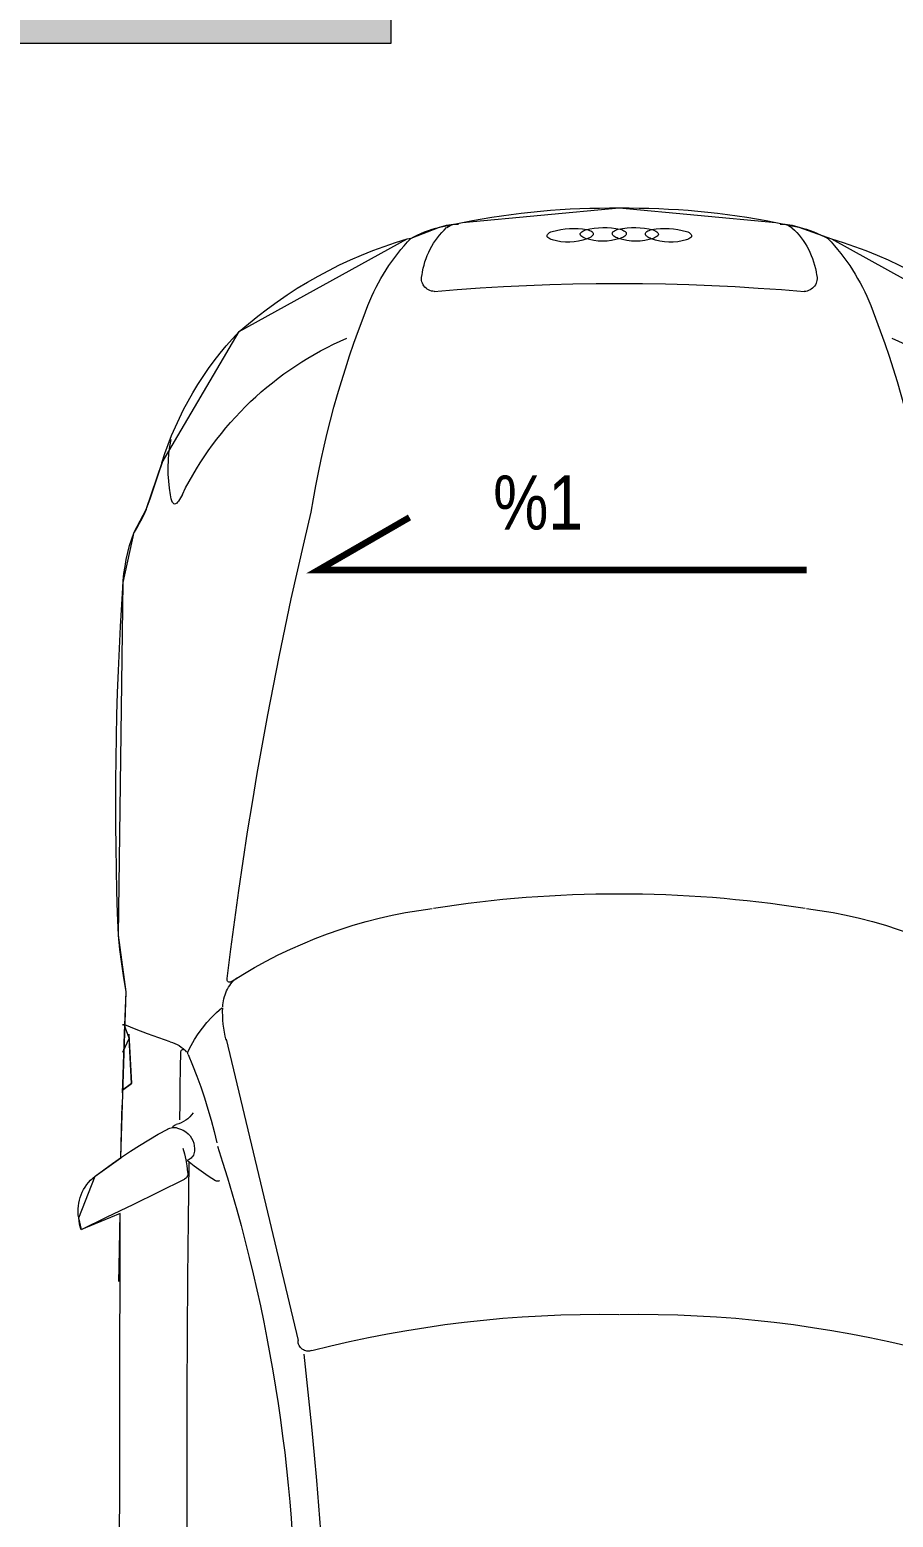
# Model space of a CAD drawing. Extents: x -1281 to 23780, y 0 to 7214.
# Drawn here: x 20897.4 to 21056.7, y 1920 to 2194.3 of the extents above; entities that cross this region are included whole.
import ezdxf
from ezdxf.xclip import XClip

# ---------------------------------------------------------------- set-up
doc = ezdxf.new("R2010")
doc.units = 0
doc.header["$LTSCALE"] = 25
doc.header["$MEASUREMENT"] = 0
doc.header["$XCLIPFRAME"] = 0
doc.layers.get('0').update_dxf_attribs({"color": 9, "lineweight": 9})
for name, color, linetype, lineweight in [('04', 9, 'Continuous', 9), ('06D', 9, 'Continuous', 9), ('21', 9, 'Continuous', 9)]:
    doc.layers.add(name, color=color, linetype=linetype, lineweight=lineweight)
doc.styles.add('MuuM_TEXT-STANDART', font='ARIALN.TTF')

# ---------------------------------------------------------------- blocks, each defined once
blk = doc.blocks.new('p-floor mark_01')
h = blk.add_hatch(color=0)
h.dxf.hatch_style = 1
h.paths.add_polyline_path([(400, 587.5), (200, 587.5), (200, 612.5), (400, 612.5)])
at = {"color": 0}
blk.add_lwpolyline([(400, 587.5), (200, 587.5), (200, 612.5), (400, 612.5), (400, 587.5)], close=True, dxfattribs=at)
blk = doc.blocks.new('Group-321-1')
at = {"lineweight": 0}
blk.add_lwpolyline([(384782.8142959055, 69370.9298333333), (384782.0989579112, 69369.5315053641), (384782.0492403426, 69369.59011353157), (384782.0345796579, 69369.57315460613), (384782.0265719897, 69369.49133745974), (384782.0530293756, 69369.43943073365), (384781.9224232807, 69369.16272069358), (384781.8618378587, 69369.07620232357), (384781.572733821, 69368.4935200099), (384781.5478329869, 69368.4016861774), (384781.5487652928, 69368.35456400849), (384781.535104096, 69368.2638132716), (384781.5515142901, 69367.98434943637), (384781.5515142901, 69367.98434943637), (384781.7489756022, 69367.69058126317), (384781.7548534236, 69367.68634296917), (384781.7923387385, 69367.64408719695), (384781.8262591339, 69367.61685041881), (384782.0711422035, 69367.46127779443), (384782.3402966903, 69367.35298919129), (384782.3816751229, 69367.34140437085), (384782.4452552768, 69367.33317311786), (384782.7990547579, 69367.34397295988)], dxfattribs=at)
for centre, radius, start, end in [((384822.9408911378, 69349.52026877638), 45.48090917561267, 151.9178272061257, 153.8966286939996), ((384776.6074931543, 69373.5829487619), 7.123628307055154, 326.0793961133, 338.1164433750532), ((384821.1878617357, 69350.01289725953), 43.56496261790569, 152.4768734628505, 153.5907061841437), ((384780.1045679153, 69371.44513727463), 2.972654988612402, 314.8855468710587, 333.6766171440912), ((384782.514923584, 69369.58202828282), 0.0185971796773038, 41.38587348726872, 155.3161465843415), ((384782.098825665, 69369.52556623396), 0.07995125130081401, 143.4718717064225, 205.3483243032675), ((384782.1495170811, 69369.49737355059), 0.1376712735919119, 137.1664338394829, 146.6021581154718), ((384967.4627986772, 69508.00272714767), 231.3789947734501, 216.7416157136026, 216.7940108203771), ((384678.7516665729, 69458.2207693468), 136.450565060422, 319.2526015187024, 319.4925882230672), ((384783.9579523336, 69371.21199646419), 2.158500350013701, 228.5421561994104, 243.7224231827864), ((384782.9195613969, 69369.91120294857), 0.986771052513436, 205.1819552525269, 214.4777125467105), ((384795.1786366188, 69363.07501582892), 14.58723217685821, 154.131932185875, 155.3338004803066), ((384782.1667148628, 69369.41423542725), 0.0111774059663441, 312.8598860043378, 34.81050539448773), ((384781.9661107239, 69369.54334083943), 0.2494251296583731, 316.3484353704709, 326.7202074930113), ((384782.1505732414, 69369.37410034241), 0.0193525761953757, 352.1472999411857, 47.07927246585621), ((384782.2653205382, 69368.91444785756), 0.4843113183250864, 94.4328073924962, 101.9444058529415), ((384782.2279977844, 69369.38900550512), 0.0083074887732057, 38.23228437482054, 92.0308323370829), ((384782.12392833, 69369.36343779713), 0.0208682048374519, 210.1337502563614, 261.9010480954536), ((384782.1321205707, 69369.37989430026), 0.0385583782957723, 287.171053284051, 347.5367777232382), ((384791.1445365428, 69364.80545010675), 10.09567924637132, 153.389795120458, 154.106662977346), ((384781.4440564258, 69369.96942800487), 0.9861543805361744, 309.9161742944115, 319.8631083056857), ((384782.1219502368, 69369.34509301705), 0.0094106451753982, 178.2703908717264, 230.3207191817169), ((384782.0851622913, 69369.29985552678), 0.0488975542694614, 5.779055627024446, 50.9892651037068), ((384782.1315955954, 69369.39582904265), 0.054101346892036, 258.6932034876902, 282.7156460172121), ((384784.018856284, 69371.18073378534), 2.158500350037418, 241.9337030407994, 257.1139701947554), ((384781.8011505918, 69367.55738424876), 1.667026785979498, 81.88636859993944, 84.94229609538489), ((384782.0500725403, 69369.26028403842), 0.0543016107197016, 255.4486190132045, 293.8595052256877), ((384782.0653454593, 69369.21232467062), 0.0035137453124988, 147.6525392057015, 275.801275964945), ((384782.3152485478, 69369.20194695273), 0.2414633490335972, 178.311176037347, 202.8016539544177), ((384782.0802959231, 69369.20745194767), 0.0065910963693464, 121.6403048658037, 166.7714618673126), ((384783.0276578172, 69368.32429630242), 1.387263075282165, 142.8162607961192, 147.1796447808551), ((384782.2723870996, 69369.02588451227), 0.1960015393010728, 137.8698248164604, 155.4347593373984), ((384782.1584124901, 69369.07403078822), 0.0723333247977811, 153.7581970164235, 202.5543009926437), ((384787.0531752221, 69366.13740280231), 5.965444346038106, 150.4859381148569, 156.7364650485879), ((384789.1280892799, 69366.44559309975), 7.518706228063415, 159.6869696588059, 166.351560767887), ((384782.081767011, 69369.05536290497), 0.0048078029205758, 20.93842580388289, 175.9316898251757), ((384782.8575929597, 69369.5028645388), 0.8908880835858148, 210.0252118511443, 235.5657263307474), ((384783.6274330568, 69370.50178279419), 2.151138606382601, 233.7693723993977, 242.935324073966), ((384783.6344523101, 69370.4981797329), 2.151138606369366, 242.7208023194934, 251.8867539776508), ((384781.8971335092, 69368.35772794568), 0.3520556503604513, 155.674600036337, 172.8272365742936), ((384783.2715557018, 69369.29037283272), 0.8908880832961521, 250.0903999861584, 275.6309143837634), ((384781.2507015888, 69368.37223716514), 0.2985871932513548, 356.6067216570964, 5.66016134063183), ((384764.3471729328, 69370.88590239074), 17.38678604634456, 351.3261701355285, 351.6312925582594), ((384781.8006690071, 69368.14100545777), 0.280929753177643, 142.9980094470155, 163.9070246264475), ((384781.6108113529, 69368.28765831693), 0.0411438464539288, 126.4312649320135, 146.9765236121961), ((384781.5893623901, 69368.31792605919), 0.0039790854840795, 74.7911836373757, 133.7856326445535), ((384781.5844523271, 69368.31345056061), 0.0102270300912391, 1.637601306852396, 54.39629475396457), ((384781.5006214761, 69368.30128172236), 0.09488540598161099, 358.816994299394, 7.383893231302007), ((384782.2011879791, 69368.28944747361), 0.605781818662173, 179.0659416800502, 219.4797755979876), ((384782.1372638864, 69368.15895853838), 0.6112208503833017, 170.0439005854987, 196.5990624265012), ((384783.5739930696, 69367.65105117156), 1.842265409779598, 162.0198581950229, 174.3283621307194), ((384782.3165630052, 69368.28534245209), 0.8221291455187598, 201.4761581976096, 226.3392365936705), ((384782.1191241487, 69367.79541977035), 0.3802511141003176, 174.3104731621578, 196.6697420161616), ((384781.9404698478, 69367.68894818542), 0.1449324580838845, 160.421482749868, 200.1827664714715), ((384781.8273504815, 69367.73204394888), 0.0243161162774968, 63.76494991939244, 169.9952658025476), ((384784.0991778646, 69371.38049728776), 4.273889901050794, 238.0489160236515, 242.634110258559), ((384781.9366804475, 69367.80858158108), 0.2188669085750566, 213.4366515774982, 228.8732714406686), ((384781.3492981714, 69368.79301194695), 1.842265409917504, 311.3277641313319, 323.6362681777017), ((384781.862583654, 69367.70928803753), 0.0958410027359276, 222.8672589702789, 244.0074838356121), ((384781.8297528776, 69367.64896682558), 0.0272133221992764, 202.2017716436486, 232.2843354215208), ((384782.6953174758, 69368.71429539406), 1.399874235631634, 231.6245645209734, 243.520375042481), ((384781.9794815796, 69367.56597502658), 0.00393016241724, 106.1480038918371, 191.2356342870596), ((384781.9841570789, 69367.54772153107), 0.0227713724609817, 79.74326276873546, 104.6743466444739), ((384781.9679435661, 69367.46729640094), 0.104786947275816, 43.02744566408024, 79.06399564217247), ((384784.0734452069, 69371.3937061488), 4.273889901074466, 243.0220161175712, 247.607210357313), ((384781.9925914532, 69367.56896170812), 0.0173747610563239, 192.4725242850968, 226.4338394067552), ((384782.0763397061, 69367.65717715042), 0.1390124710729419, 226.4812893768036, 253.2418444075125), ((384782.668248841, 69368.04969990898), 0.6057818186550332, 266.1763506422281, 306.5901848306168), ((384782.0325342914, 69367.53539302167), 0.0039301626079234, 108.0078665659346, 193.0954979226211), ((384782.0455403257, 69367.53880361159), 0.0173747611132521, 194.3323887197008, 228.293703100671), ((384782.0377997459, 69367.51730088591), 0.0227713723763501, 81.60312753151732, 106.534210751136), ((384782.1263814225, 69367.62969063593), 0.1390124710983048, 228.3411537296626, 255.10170880669), ((384782.042998359, 69367.54591466028), 0.0228623931432975, 252.8527719302951, 277.4763585965605), ((384782.0242049767, 69367.43639191361), 0.1047869471821187, 44.88731007092645, 80.92386002675111), ((384782.022284549, 69367.51841321128), 0.030184117365996, 24.43778123601803, 42.48023936365997), ((384782.0456562727, 69367.52817047927), 0.0049340362184041, 273.6821905129262, 33.68219178308403), ((384782.0856428842, 69367.5070749807), 0.0049340361836441, 90.11406990416125, 210.1140720258274), ((384782.1018671087, 69367.51473624732), 0.0228623932079406, 206.3199036467378, 230.943489885124), ((384782.0905347122, 69367.48222519677), 0.0301841173821539, 81.31602286477012, 99.35848025596957), ((384782.1757827103, 69367.60433240255), 0.1390124710651526, 230.5544175494868, 257.3149725257593), ((384782.0966686701, 69367.51740466391), 0.0228623930939039, 254.7126363867601, 279.3362230561346), ((384782.0782822861, 69367.40863342576), 0.1047869470903695, 44.73226628780361, 80.76881625816543), ((384782.0768583336, 69367.48924543503), 0.0301841174668981, 26.29764567827616, 44.3401035592378), ((384782.099901072, 69367.49975609347), 0.0049340363351814, 275.5420560551542, 35.54205451561253), ((384782.7254130076, 69368.69884702105), 1.399874235663833, 242.1357512690006, 254.031561633046), ((384782.1403507636, 69367.47956273769), 0.0049340363000382, 91.97393460065119, 211.973935471551), ((384782.1563177943, 69367.48774652643), 0.0228623929562839, 208.179767933893, 232.8033541215398), ((384782.146046516, 69367.45488480931), 0.030184117315496, 83.17588705196574, 101.2183454130342), ((384782.2272866086, 69367.57969441717), 0.1390124711764063, 232.4142818747512, 259.1748370846415), ((384782.1490580919, 69367.48566678428), 0.017374760919182, 257.3624225700835, 291.3237376171514), ((384782.1361889694, 69367.38093415352), 0.1047869472207114, 46.59213081778669, 82.6286806264869), ((384782.1360986119, 69367.46684297836), 0.0227713724816486, 19.1219158435863, 44.05299919335773), ((384782.153868352, 69367.47311089128), 0.0039301625266179, 292.5606285544276, 17.64826017318684), ((384782.2044273679, 69367.46022396332), 0.0173747609343597, 259.2222874933464, 293.1836022734426), ((384782.1920856431, 69367.44098947325), 0.0227713724379093, 20.98178005935979, 45.91286328079482), ((384782.2096425963, 69367.4478308022), 0.00393016250336, 294.4204922045912, 19.5081227562845), ((384782.4332587368, 69367.42102446435), 0.0243161161897754, 315.6608603763217, 61.89117663580638), ((384782.3323026803, 69367.48781600955), 0.1449324580284345, 285.4733600371055, 325.2346436156128), ((384782.3146730294, 69367.69504234257), 0.3802511142623957, 288.9863843949592, 311.3456532616339), ((384782.3942307805, 69367.43638762094), 0.0958410028102468, 241.6486427703407, 262.7888675763328), ((384782.364355668, 69367.37454923353), 0.0272133223830799, 253.3717913403474, 283.4543547948513), ((384782.431717333, 69367.55447361052), 0.2188669085771363, 256.7828547440725, 272.2194747242026), ((384782.5976590696, 69368.14105269796), 0.8221291456024497, 259.3168899770112, 284.1799681154629)]:
    blk.add_arc(centre, radius, start, end, dxfattribs=at)
blk = doc.blocks.new('Group-322-1')
for p, q in [((384781.3309641568, 69370.2104697988), (384781.2966316729, 69370.15966860272)), ((384781.5742777753, 69369.973699667), (384781.3309641568, 69370.2104697988)), ((384781.2966316729, 69370.15966860272), (384781.2702521096, 69370.0915810887)), ((384781.2702521096, 69370.0915810887), (384781.2556898023, 69370.01723791294)), ((384781.2351737056, 69370.03731856635), (384781.1990561203, 69370.00453540025)), ((384781.2556898023, 69370.01723791294), (384781.2351737056, 69370.03731856635)), ((384781.9623075615, 69369.39405936758), (384781.2556904472, 69370.01686126401)), ((384781.2556904472, 69370.01686126401), (384781.2754445061, 69369.99908607303)), ((384781.1990561203, 69370.00453540025), (384781.1618778257, 69369.97313559407)), ((384781.7840171732, 69369.47056705169), (384781.1997322143, 69370.00397158567)), ((384781.1618778257, 69369.97313559407), (384781.1406990381, 69369.9383064104)), ((384781.6544890143, 69369.86906011369), (384781.5742777753, 69369.973699667)), ((384781.1406990381, 69369.9383064104), (384781.6919448003, 69369.43474844545)), ((384781.7823085762, 69369.66068357282), (384781.6544890143, 69369.86906011369)), ((384781.9441065457, 69369.42450143059), (384781.7823085762, 69369.66068357282)), ((384781.6228159526, 69369.410935877), (384781.7921490121, 69369.46948593174)), ((384781.7921490121, 69369.46948593174), (384781.8012634439, 69369.46466192513)), ((384781.8012634439, 69369.46466192513), (384781.8316628702, 69369.4192959392)), ((384781.8240559072, 69369.44527857442), (384781.8377311785, 69369.45634575747)), ((384781.8377311785, 69369.45634575747), (384781.8620362918, 69369.44348156192)), ((384781.8620362918, 69369.44348156192), (384781.8992648272, 69369.41829226926)), ((384781.6182764193, 69369.3950493086), (384781.6228159526, 69369.410935877)), ((384781.8316628702, 69369.4192959392), (384781.8726861343, 69369.40491804168)), ((384781.8992648272, 69369.41829226926), (384781.920532629, 69369.385060956)), ((384781.9862521561, 69369.35965170136), (384781.9441065457, 69369.42450143059)), ((384781.6494249494, 69369.36209115737), (384781.6182764193, 69369.3950493086)), ((384781.7937180371, 69369.38451318267), (384781.6889143468, 69369.35947822875)), ((384781.7663819641, 69369.38067696782), (384781.9464483797, 69369.21768066562)), ((384781.8225679473, 69369.39118342352), (384781.7937180371, 69369.38451318267)), ((384781.8894124917, 69369.36312169716), (384781.8225679473, 69369.39118342352)), ((384781.920532629, 69369.385060956), (384781.917514676, 69369.37203770633)), ((384781.6889143468, 69369.35947822875), (384781.6494249494, 69369.36209115737)), ((384781.908398824, 69369.36222441617), (384781.8894124917, 69369.36312169716)), ((384781.917514676, 69369.37203770633), (384781.908398824, 69369.36222441617)), ((384781.9691917831, 69369.30809108747), (384781.9114439378, 69369.36061321036)), ((384781.9699670123, 69369.32571199241), (384781.9862521561, 69369.35965170136)), ((384781.9659320429, 69369.23621621933), (384781.9699670123, 69369.32571199241)), ((384781.9978159478, 69369.3289852735), (384781.9767450062, 69369.34831438785)), ((384782.0080103743, 69369.30884947316), (384781.9978159478, 69369.3289852735)), ((384781.9625411526, 69369.22983487732), (384782.0080103743, 69369.30884947316))]:
    blk.add_line(p, q)
blk.add_lwpolyline([(384781.3309641568, 69370.2104697988), (384781.5742777753, 69369.973699667), (384781.6544890143, 69369.86906011369), (384781.7823085762, 69369.66068357282), (384781.9441065457, 69369.42450143059), (384781.9862521561, 69369.35965170136), (384781.979569146, 69369.34572370528), (384781.9978159478, 69369.3289852735), (384782.0080103743, 69369.30884947316), (384781.9659320429, 69369.23621621933), (384781.9464483797, 69369.21768066562), (384781.7687364256, 69369.37854570683), (384781.6889143468, 69369.35947822875), (384781.6494249494, 69369.36209115737), (384781.6182764193, 69369.3950493086), (384781.6228159526, 69369.410935877), (384781.6919448003, 69369.43474844545), (384781.1406990381, 69369.9383064104), (384781.1618778257, 69369.97313559407), (384781.1990561203, 69370.00453540025), (384781.2351737056, 69370.03731856635), (384781.2556904472, 69370.01686126401), (384781.2702521096, 69370.0915810887), (384781.2966316729, 69370.15966860272)], close=True)
blk = doc.blocks.new('Group-323-1')
for p, q in [((384783.6630007421, 69368.49975958318), (384783.7402611368, 69368.50330517987)), ((384783.7402611368, 69368.50330517987), (384784.0264823449, 69368.50947018909)), ((384784.0264823449, 69368.50947018909), (384784.2703057658, 69368.52704183228)), ((384784.2703057658, 69368.52704183228), (384784.4020845771, 69368.52284375993)), ((384784.4020845771, 69368.52284375993), (384784.7362903662, 69368.46311015943)), ((384783.571327544, 69368.40483516964), (384783.6090372684, 69368.48783356209)), ((384783.6090372684, 69368.48783356209), (384783.6313412753, 69368.49128437032)), ((384783.6313412753, 69368.49128437032), (384783.6593285118, 69368.48542656863)), ((384783.644911511, 69368.46674610872), (384783.6630007421, 69368.49975958318)), ((384783.704915864, 69368.50035426993), (384784.622829113, 69368.28910745757)), ((384783.5745369654, 69368.41130967945), (384783.644911511, 69368.46674610872)), ((384783.6310442009, 69368.45584679763), (384783.7073798072, 69368.4395292533)), ((384783.7131256016, 69368.45112057833), (384783.7104637778, 69368.43799373138)), ((384783.7219497185, 69368.46116289035), (384783.7131256016, 69368.45112057833)), ((384783.7613488951, 69368.46324722383), (384783.7219497185, 69368.46116289035)), ((384783.8035147688, 69368.4476747024), (384783.7613488951, 69368.46324722383)), ((384783.828133333, 69368.43542103567), (384783.8035147688, 69368.4476747024)), ((384784.7362903662, 69368.46311015943), (384784.7150170126, 69368.40560428653)), ((384783.7104637778, 69368.43799373138), (384783.7222580326, 69368.42308797817)), ((384783.7222580326, 69368.42308797817), (384783.7840181142, 69368.38512291625)), ((384783.8015624606, 69368.40889742077), (384783.7659706065, 69368.43385442387)), ((384783.8271097688, 69368.4178583508), (384783.828133333, 69368.43542103567)), ((384783.8561443704, 69368.41063321363), (384783.8015624606, 69368.40889742077)), ((384783.8653762858, 69368.40603803814), (384783.8561443704, 69368.41063321363)), ((384783.9164834729, 69368.23431194985), (384783.8653762858, 69368.40603803814)), ((384783.8709940066, 69368.40006000853), (384784.644966776, 69368.2361226341)), ((384784.7150170126, 69368.40560428653), (384784.6750615347, 69368.34448677108)), ((384783.8082251639, 69368.3333419442), (384783.5708295418, 69368.38467446032)), ((384783.7840181142, 69368.38512291625), (384783.7954112723, 69368.3577915169)), ((384783.7954112723, 69368.3577915169), (384783.8361462371, 69368.25803568994)), ((384784.6750615347, 69368.34448677108), (384784.6231355615, 69368.28932644233)), ((384784.626010045, 69368.14988184643), (384783.8955462293, 69368.30436527118)), ((384784.622829113, 69368.28910745757), (384784.5968720969, 69368.29480074949)), ((384784.6231355615, 69368.28932644233), (384784.6514101544, 69368.28435751061)), ((384784.6514101544, 69368.28435751061), (384784.645818966, 69368.23590181375)), ((384783.8361462371, 69368.25803568994), (384783.86128371, 69368.22746859389)), ((384783.86128371, 69368.22746859389), (384783.906219331, 69368.22136444759)), ((384783.906219331, 69368.22136444759), (384783.9164834729, 69368.23431194985)), ((384784.645818966, 69368.23590181375), (384784.6419700989, 69368.18739037545)), ((384784.6419700989, 69368.18739037545), (384784.626010045, 69368.14988184643))]:
    blk.add_line(p, q)
blk.add_lwpolyline([(384783.6294673565, 69368.49099444332), (384783.6555773803, 69368.48621169027), (384783.6630007421, 69368.49975958318), (384784.0264823449, 69368.50947018909), (384784.2703057658, 69368.52704183228), (384784.4020845771, 69368.52284375993), (384784.7362903662, 69368.46311015943), (384784.7150170126, 69368.40560428653), (384784.6750615347, 69368.34448677108), (384784.622829113, 69368.28910745757), (384784.6514101544, 69368.28435751061), (384784.6419700989, 69368.18739037545), (384784.626010045, 69368.14988184643), (384783.8955462293, 69368.30436527118), (384783.9164834729, 69368.23431194985), (384783.906219331, 69368.22136444759), (384783.86128371, 69368.22746859389), (384783.8361462371, 69368.25803568994), (384783.8051210931, 69368.33401314345), (384783.5708295418, 69368.38467446032)], close=True)
blk = doc.blocks.new('Group-324-1')
for p, q in [((384781.7732981094, 69371.04975641977), (384781.7030633973, 69371.01214101269)), ((384782.5365701721, 69370.33353042549), (384781.7732981094, 69371.04975641977)), ((384781.7030633973, 69371.01214101269), (384781.6523832174, 69370.973526041)), ((384782.4940900951, 69370.28828495357), (384781.7252166032, 69371.0159906559)), ((384781.805709546, 69371.01495884832), (384782.0320862053, 69370.99985299236)), ((384782.0320862053, 69370.99985299236), (384782.1497425348, 69371.0007163562)), ((384782.1497425348, 69371.0007163562), (384782.6140758272, 69370.55710909666)), ((384781.6523832174, 69370.973526041), (384781.6498946328, 69370.94992398571)), ((384781.6498946328, 69370.94992398571), (384781.7010726659, 69370.8823516318)), ((384781.7010726659, 69370.8823516318), (384782.4371092374, 69370.20628717559)), ((384782.6140758272, 69370.55710909666), (384782.5544907741, 69370.46243923297)), ((384782.5544907741, 69370.46243923297), (384782.5075547385, 69370.35963338667))]:
    blk.add_line(p, q)
blk.add_lwpolyline([(384782.6140758272, 69370.55710909666), (384782.1497425348, 69371.0007163562), (384782.0320862053, 69370.99985299236), (384781.810739055, 69371.01462323495), (384781.7732981094, 69371.04975641977), (384781.7030633973, 69371.01214101269), (384781.6523832174, 69370.973526041), (384781.6498946328, 69370.94992398571), (384781.7010726659, 69370.8823516318), (384782.4371092374, 69370.20628717559), (384782.5131192188, 69370.35553592407), (384782.5079140051, 69370.36042030228), (384782.5544907741, 69370.46243923297)], close=True)
blk = doc.blocks.new('p-audi_arac')
at = {"layer": '04', "xscale": 100, "yscale": 100, "zscale": 100, "rotation": 117.1763778173342}
for name in ['Group-321-1', 'Group-323-1', 'Group-324-1', 'Group-322-1']:
    blk.add_blockref(name, (23745751.03005597, -31061967.79136416), dxfattribs=at)
blk = doc.blocks.new('p-audi_floor marks')
at = {"layer": '04'}
ref = blk.add_blockref('p-audi_arac', (1761.315548271454, 392.793851909043), dxfattribs=dict(at, xscale=-1, rotation=270))
XClip(ref).set_block_clipping_path([(442.9100702572978, 108.13340194914053), (425.87143632766686, 108.13340194914053), (407.2241896280102, 97.47850997575006), (396.2257734519443, 99.02327652921304), (399.14577108219214, 107.47031665143004), (75.44537290855783, 107.47031665143004), (75.44537290855806, 292.3853972147299), (398.3798216949434, 292.3853972147299), (398.3798216949434, 303.69640381251156), (416.50611721305904, 303.69640381251156), (416.50611721305904, 292.0856582628003), (620.4144020041493, 292.0856582628003), (620.4144020041493, 90.49694499821271)])
ref = blk.add_blockref('p-audi_arac', (2042.39130499975, 392.793851909043), dxfattribs=dict(at, xscale=-1, rotation=270))
XClip(ref).set_block_clipping_path([(442.9100702572978, 108.13340194914053), (425.87143632766686, 108.13340194914053), (407.2241896280102, 97.47850997575006), (396.2257734519443, 99.02327652921304), (399.14577108219214, 107.47031665143004), (75.44537290855783, 107.47031665143004), (75.44537290855806, 292.3853972147299), (398.3798216949434, 292.3853972147299), (398.3798216949434, 303.69640381251156), (416.50611721305904, 303.69640381251156), (416.50611721305904, 292.0856582628003), (620.4144020041493, 292.0856582628003), (620.4144020041493, 90.49694499821271)])
at = {"layer": '06D', "color": 253}
blk.add_blockref('p-floor mark_01', (1800, 426.8058292149508), dxfattribs=at)

msp = doc.modelspace()

# ---------------------------------------------------------------- linework, layer by layer
at = {"layer": '21', "const_width": 1.199999999999999}
msp.add_lwpolyline([(21040.69164856881, 2094.732185233171), (20950.69164856881, 2094.732185233171), (20967.46005319117, 2104.413428155768)], dxfattribs=at)

# ---------------------------------------------------------------- block references
at = {"layer": '04', "color": 252}
msp.add_blockref('p-audi_floor marks', (18763.99999999921, 1177.499995651093), dxfattribs=at)

# ---------------------------------------------------------------- texts
at = {"layer": '21', "insert": (20982.89538689935, 2112.1578126531), "char_height": 10, "width": 119.8316437001303, "attachment_point": 1, "style": 'MuuM_TEXT-STANDART'}
msp.add_mtext('%1', dxfattribs=at)

doc.saveas('drawing.dxf')
